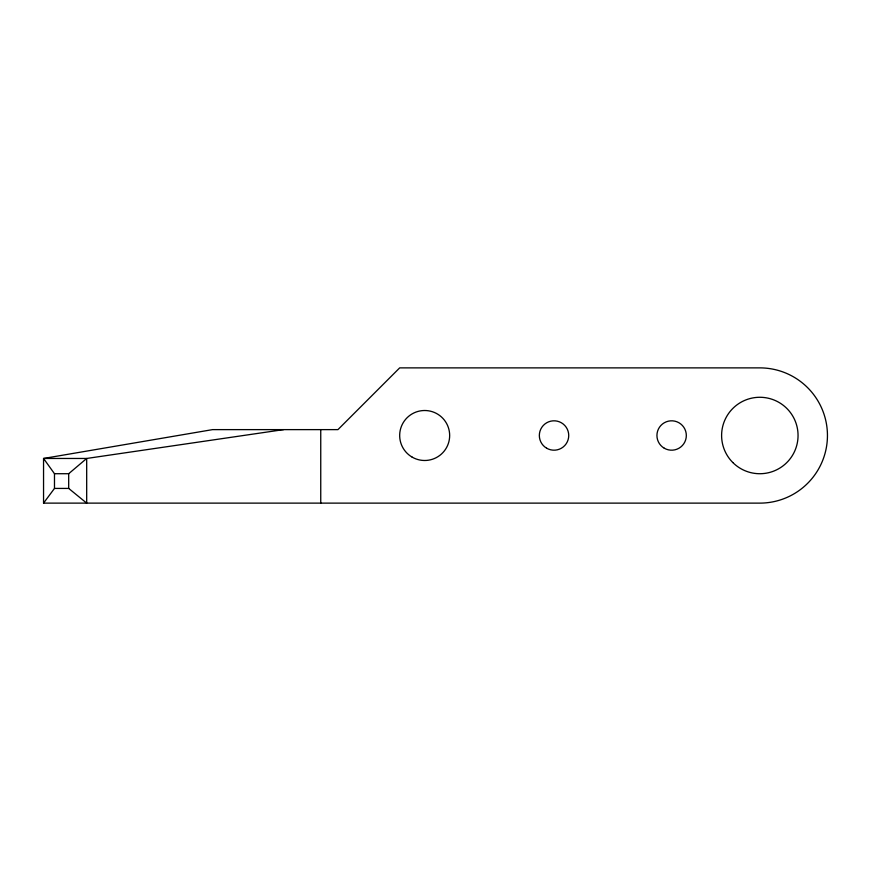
<?xml version="1.0" encoding="UTF-8"?>
<svg xmlns="http://www.w3.org/2000/svg" width="871" height="871" viewBox="0 0 871 871"><rect width="100%" height="100%" fill="white"/><g stroke="black" fill="none" stroke-linecap="round" stroke-linejoin="round"><path stroke-width="1.31" d="M43.55 503.122L54.481 488.424L54.481 473.715L43.55 458.462L212.578 429.621L337.948 429.621L399.68 367.878L759.828 367.878A67.622 67.622 0 0 1 827.45 435.5A67.622 67.622 0 0 1 759.828 503.122L43.55 503.122L43.55 458.462L86.686 458.462L283.576 429.621M54.481 473.715L68.689 473.715L86.686 458.462L86.686 503.122L68.689 488.424L54.481 488.424M320.746 429.621L320.746 503.122M68.689 473.715L68.689 488.424M664.279 448.227A14.698 14.698 0 0 0 686.326 435.5A14.698 14.698 0 0 0 664.279 422.773A14.698 14.698 0 0 0 664.279 448.227M412.179 457.144A24.987 24.987 0 0 0 449.665 435.5A24.987 24.987 0 0 0 412.179 413.856A24.987 24.987 0 0 0 412.179 457.144M546.683 448.227A14.698 14.698 0 0 0 568.73 435.5A14.698 14.698 0 0 0 546.683 422.773A14.698 14.698 0 0 0 546.683 448.227M732.805 462.523A38.215 38.215 0 0 0 796.747 445.397A38.215 38.215 0 0 0 749.942 398.58A38.215 38.215 0 0 0 732.805 462.523"/></g></svg>
